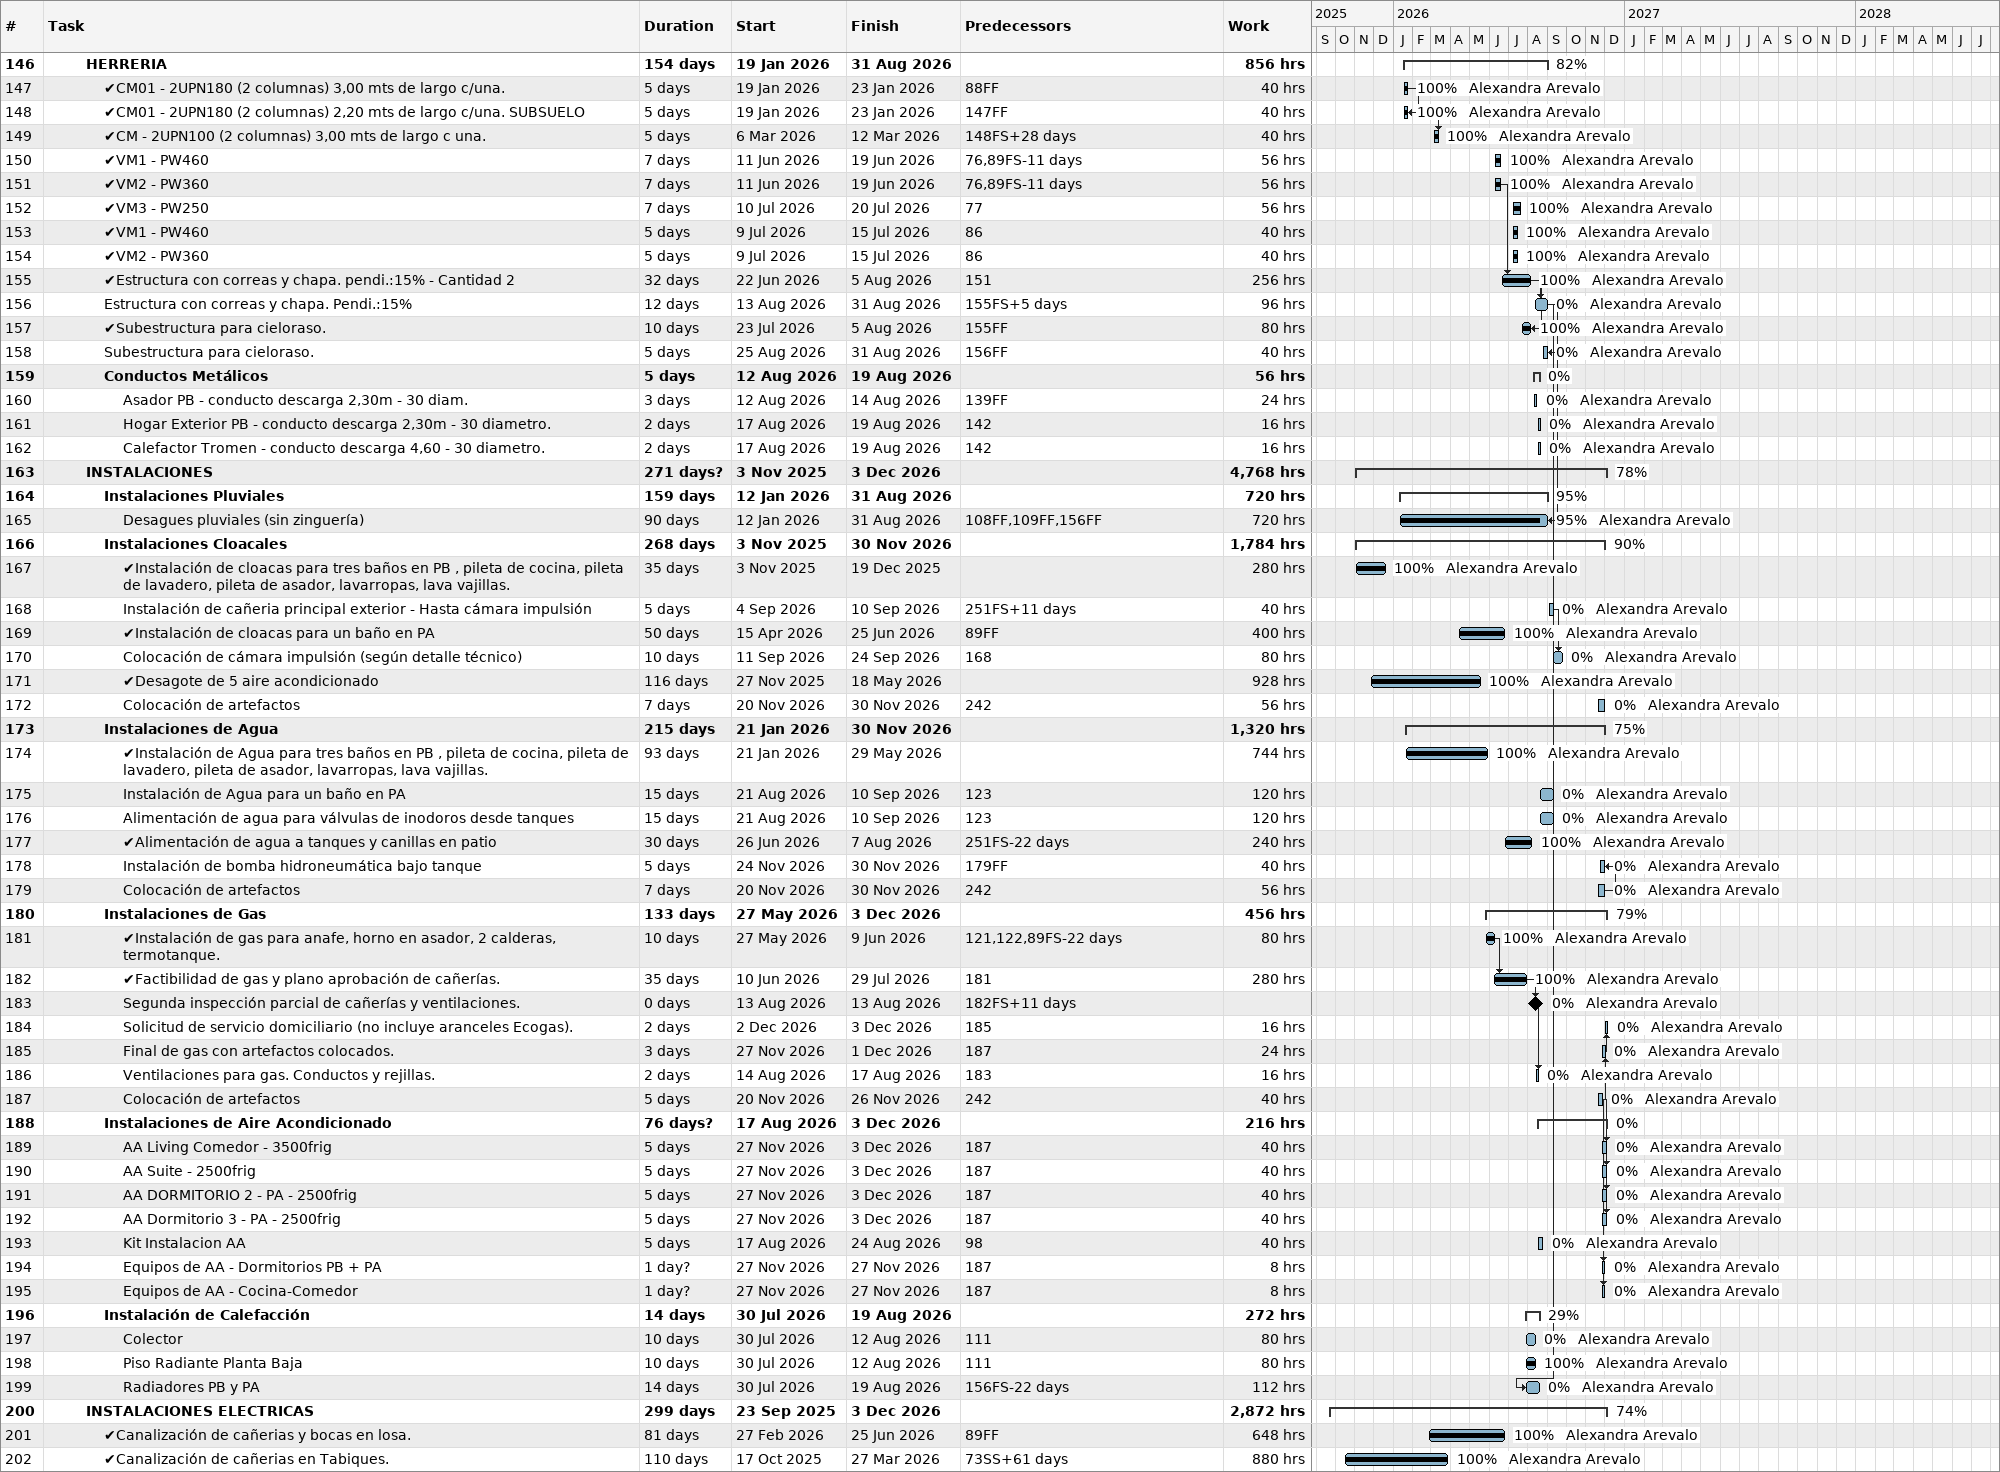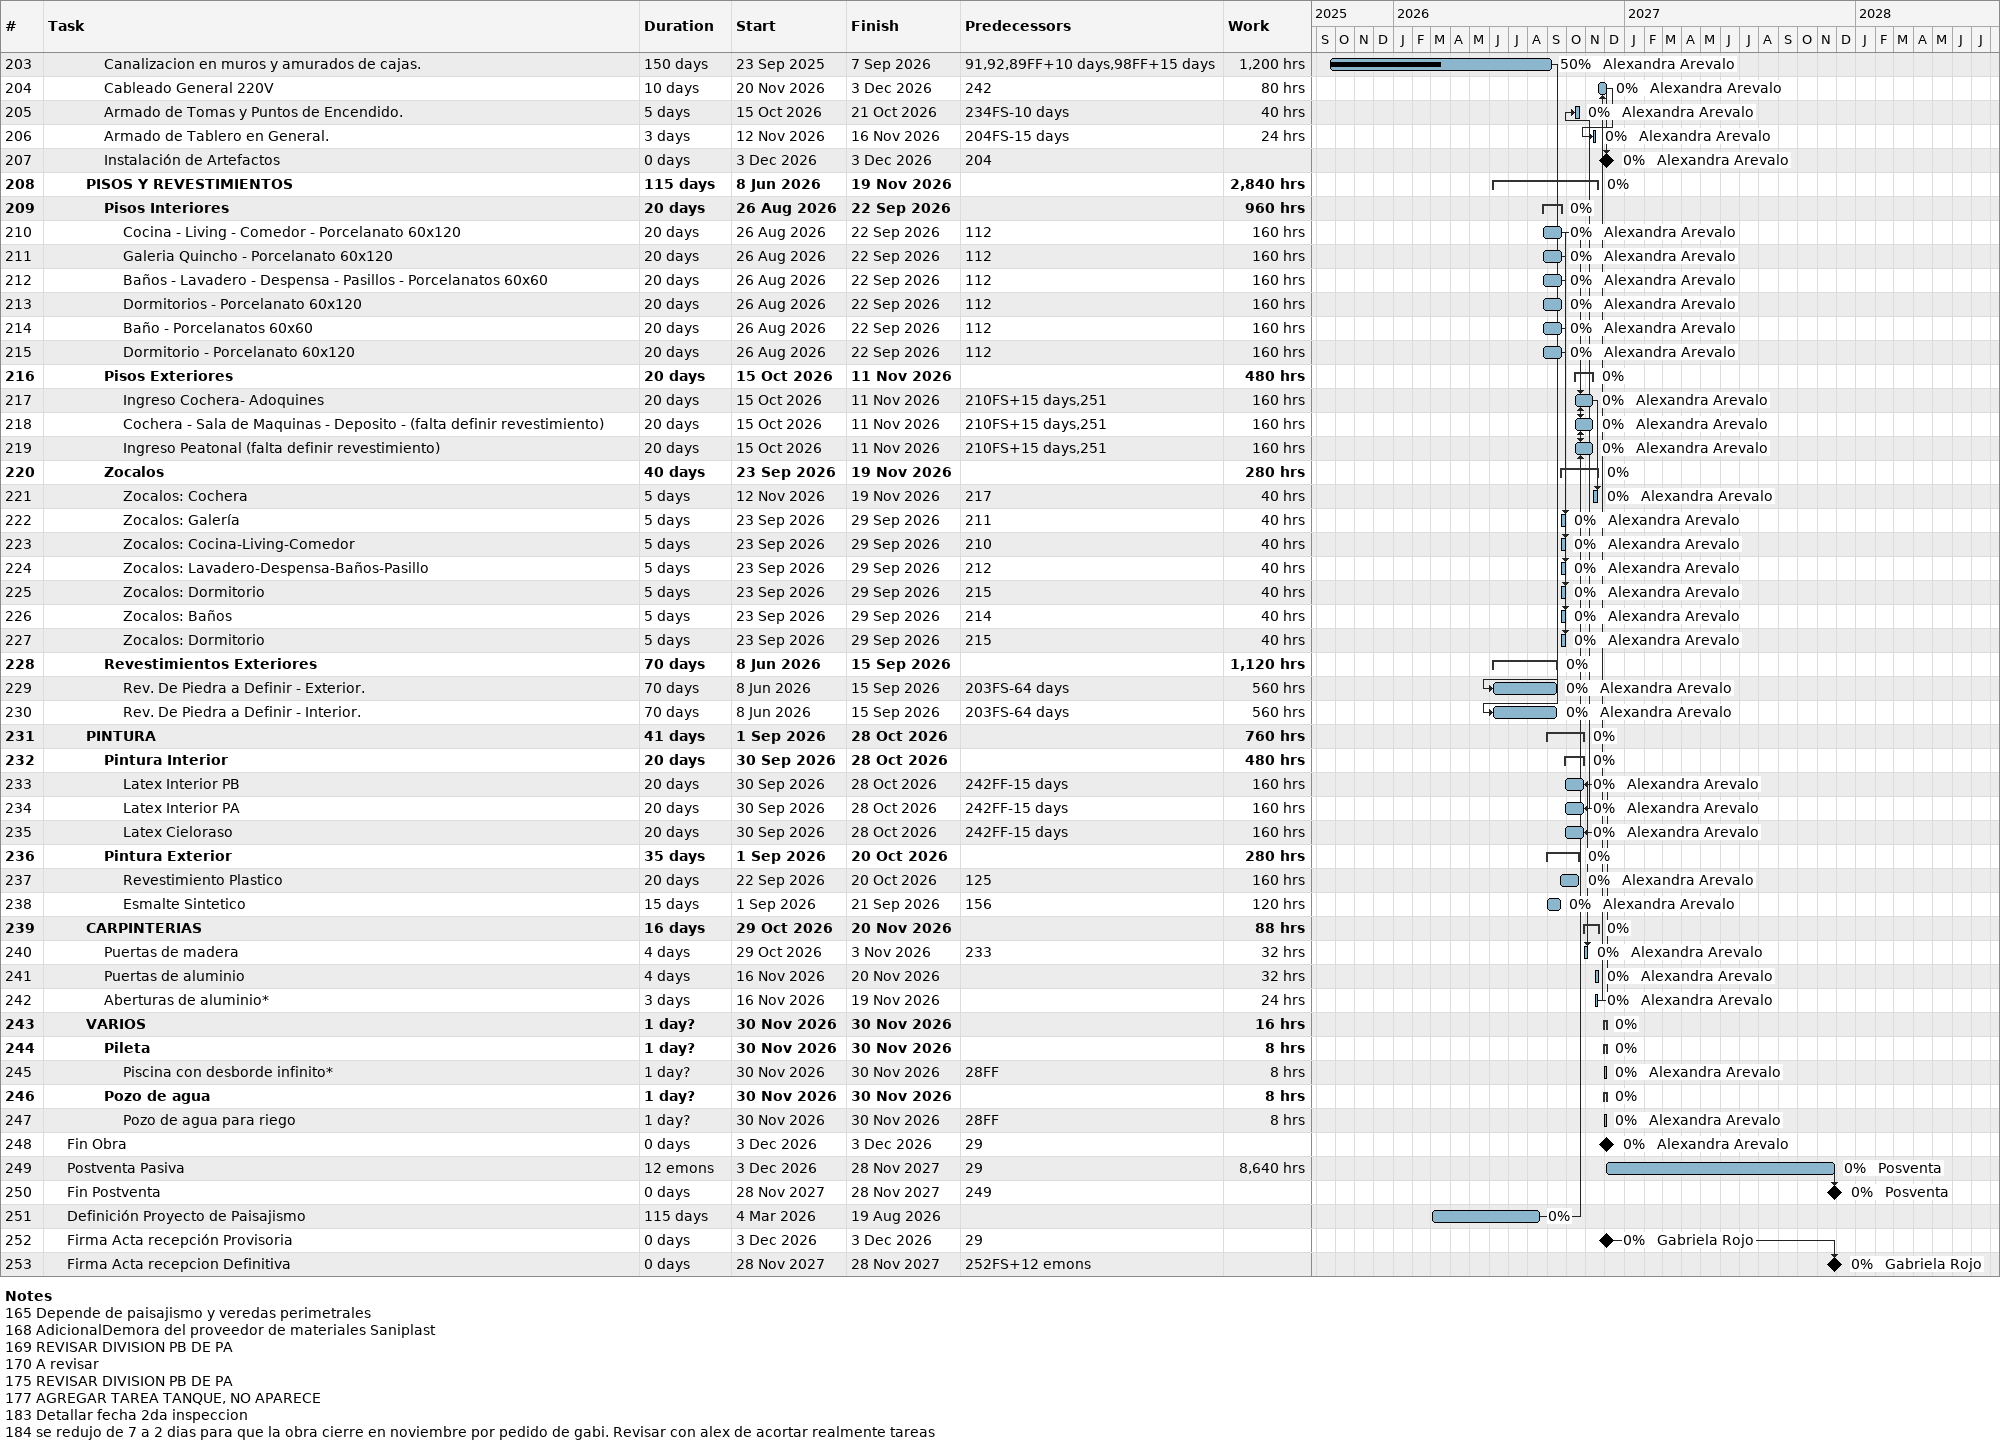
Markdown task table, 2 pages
| ID | Level | Task | Duration | Start | Finish | Predecessors | Resources | % complete | Work (h) |
|---|---|---|---|---|---|---|---|---|---|
| 146 | 3 | **HERRERIA** | 154d | 2026-01-19 | 2026-08-31 |  |  | 82 | 856 |
| 147 | 4 | ✔CM01 - 2UPN180 (2 columnas) 3,00 mts de largo c/una. | 5d | 2026-01-19 | 2026-01-23 | 88FF | Alexandra Arevalo | 100 | 40 |
| 148 | 4 | ✔CM01 - 2UPN180 (2 columnas) 2,20 mts de largo c/una. SUBSUELO | 5d | 2026-01-19 | 2026-01-23 | 147FF | Alexandra Arevalo | 100 | 40 |
| 149 | 4 | ✔CM - 2UPN100 (2 columnas) 3,00 mts de largo c una. | 5d | 2026-03-06 | 2026-03-12 | 148FS+28d | Alexandra Arevalo | 100 | 40 |
| 150 | 4 | ✔VM1 - PW460 | 7d | 2026-06-11 | 2026-06-19 | 76, 89FS-11d | Alexandra Arevalo | 100 | 56 |
| 151 | 4 | ✔VM2 - PW360 | 7d | 2026-06-11 | 2026-06-19 | 76, 89FS-11d | Alexandra Arevalo | 100 | 56 |
| 152 | 4 | ✔VM3 - PW250 | 7d | 2026-07-10 | 2026-07-20 | 77 | Alexandra Arevalo | 100 | 56 |
| 153 | 4 | ✔VM1 - PW460 | 5d | 2026-07-09 | 2026-07-15 | 86 | Alexandra Arevalo | 100 | 40 |
| 154 | 4 | ✔VM2 - PW360 | 5d | 2026-07-09 | 2026-07-15 | 86 | Alexandra Arevalo | 100 | 40 |
| 155 | 4 | ✔Estructura con correas y chapa. pendi.:15% - Cantidad 2 | 32d | 2026-06-22 | 2026-08-05 | 151 | Alexandra Arevalo | 100 | 256 |
| 156 | 4 | Estructura con correas y chapa. Pendi.:15% | 12d | 2026-08-13 | 2026-08-31 | 155FS+5d | Alexandra Arevalo | 0 | 96 |
| 157 | 4 | ✔Subestructura para cieloraso. | 10d | 2026-07-23 | 2026-08-05 | 155FF | Alexandra Arevalo | 100 | 80 |
| 158 | 4 | Subestructura para cieloraso. | 5d | 2026-08-25 | 2026-08-31 | 156FF | Alexandra Arevalo | 0 | 40 |
| 159 | 4 | **Conductos Metálicos** | 5d | 2026-08-12 | 2026-08-19 |  |  | 0 | 56 |
| 160 | 5 | Asador PB - conducto descarga 2,30m - 30 diam. | 3d | 2026-08-12 | 2026-08-14 | 139FF | Alexandra Arevalo | 0 | 24 |
| 161 | 5 | Hogar Exterior PB - conducto descarga 2,30m - 30 diametro. | 2d | 2026-08-17 | 2026-08-19 | 142 | Alexandra Arevalo | 0 | 16 |
| 162 | 5 | Calefactor Tromen - conducto descarga 4,60 - 30 diametro. | 2d | 2026-08-17 | 2026-08-19 | 142 | Alexandra Arevalo | 0 | 16 |
| 163 | 3 | **INSTALACIONES** | 271d? | 2025-11-03 | 2026-12-03 |  |  | 78 | 4768 |
| 164 | 4 | **Instalaciones Pluviales** | 159d | 2026-01-12 | 2026-08-31 |  |  | 95 | 720 |
| 165 | 5 | Desagues pluviales (sin zinguería) | 90d | 2026-01-12 | 2026-08-31 | 108FF, 109FF, 156FF | Alexandra Arevalo | 95 | 720 |
| 166 | 4 | **Instalaciones Cloacales** | 268d | 2025-11-03 | 2026-11-30 |  |  | 90 | 1784 |
| 167 | 5 | ✔Instalación de cloacas para tres baños en PB , pileta de cocina, pileta de lavadero, pileta de asador, lavarropas, lava vajillas. | 35d | 2025-11-03 | 2025-12-19 |  | Alexandra Arevalo | 100 | 280 |
| 168 | 5 | Instalación de cañeria principal exterior - Hasta cámara impulsión | 5d | 2026-09-04 | 2026-09-10 | 251FS+11d | Alexandra Arevalo | 0 | 40 |
| 169 | 5 | ✔Instalación de cloacas para un baño en PA | 50d | 2026-04-15 | 2026-06-25 | 89FF | Alexandra Arevalo | 100 | 400 |
| 170 | 5 | Colocación de cámara impulsión (según detalle técnico) | 10d | 2026-09-11 | 2026-09-24 | 168 | Alexandra Arevalo | 0 | 80 |
| 171 | 5 | ✔Desagote de 5 aire acondicionado | 116d | 2025-11-27 | 2026-05-18 |  | Alexandra Arevalo | 100 | 928 |
| 172 | 5 | Colocación de artefactos | 7d | 2026-11-20 | 2026-11-30 | 242 | Alexandra Arevalo | 0 | 56 |
| 173 | 4 | **Instalaciones de Agua** | 215d | 2026-01-21 | 2026-11-30 |  |  | 75 | 1320 |
| 174 | 5 | ✔Instalación de Agua para tres baños en PB , pileta de cocina, pileta de lavadero, pileta de asador, lavarropas, lava vajillas. | 93d | 2026-01-21 | 2026-05-29 |  | Alexandra Arevalo | 100 | 744 |
| 175 | 5 | Instalación de Agua para un baño en PA | 15d | 2026-08-21 | 2026-09-10 | 123 | Alexandra Arevalo | 0 | 120 |
| 176 | 5 | Alimentación de agua para válvulas de inodoros desde tanques | 15d | 2026-08-21 | 2026-09-10 | 123 | Alexandra Arevalo | 0 | 120 |
| 177 | 5 | ✔Alimentación de agua a tanques y canillas en patio | 30d | 2026-06-26 | 2026-08-07 | 251FS-22d | Alexandra Arevalo | 100 | 240 |
| 178 | 5 | Instalación de bomba hidroneumática bajo tanque | 5d | 2026-11-24 | 2026-11-30 | 179FF | Alexandra Arevalo | 0 | 40 |
| 179 | 5 | Colocación de artefactos | 7d | 2026-11-20 | 2026-11-30 | 242 | Alexandra Arevalo | 0 | 56 |
| 180 | 4 | **Instalaciones de Gas** | 133d | 2026-05-27 | 2026-12-03 |  |  | 79 | 456 |
| 181 | 5 | ✔Instalación de gas para anafe, horno en asador, 2 calderas, termotanque. | 10d | 2026-05-27 | 2026-06-09 | 121, 122, 89FS-22d | Alexandra Arevalo | 100 | 80 |
| 182 | 5 | ✔Factibilidad de gas y plano aprobación de cañerías. | 35d | 2026-06-10 | 2026-07-29 | 181 | Alexandra Arevalo | 100 | 280 |
| 183 | 5 | Segunda inspección parcial de cañerías y ventilaciones. | 0d | 2026-08-13 | 2026-08-13 | 182FS+11d | Alexandra Arevalo | 0 |  |
| 184 | 5 | Solicitud de servicio domiciliario (no incluye aranceles Ecogas). | 2d | 2026-12-02 | 2026-12-03 | 185 | Alexandra Arevalo | 0 | 16 |
| 185 | 5 | Final de gas con artefactos colocados. | 3d | 2026-11-27 | 2026-12-01 | 187 | Alexandra Arevalo | 0 | 24 |
| 186 | 5 | Ventilaciones para gas. Conductos y rejillas. | 2d | 2026-08-14 | 2026-08-17 | 183 | Alexandra Arevalo | 0 | 16 |
| 187 | 5 | Colocación de artefactos | 5d | 2026-11-20 | 2026-11-26 | 242 | Alexandra Arevalo | 0 | 40 |
| 188 | 4 | **Instalaciones de Aire Acondicionado** | 76d? | 2026-08-17 | 2026-12-03 |  |  | 0 | 216 |
| 189 | 5 | AA Living Comedor - 3500frig | 5d | 2026-11-27 | 2026-12-03 | 187 | Alexandra Arevalo | 0 | 40 |
| 190 | 5 | AA Suite - 2500frig | 5d | 2026-11-27 | 2026-12-03 | 187 | Alexandra Arevalo | 0 | 40 |
| 191 | 5 | AA DORMITORIO 2 - PA - 2500frig | 5d | 2026-11-27 | 2026-12-03 | 187 | Alexandra Arevalo | 0 | 40 |
| 192 | 5 | AA Dormitorio 3 - PA - 2500frig | 5d | 2026-11-27 | 2026-12-03 | 187 | Alexandra Arevalo | 0 | 40 |
| 193 | 5 | Kit Instalacion AA | 5d | 2026-08-17 | 2026-08-24 | 98 | Alexandra Arevalo | 0 | 40 |
| 194 | 5 | Equipos de AA - Dormitorios PB + PA | 1d? | 2026-11-27 | 2026-11-27 | 187 | Alexandra Arevalo | 0 | 8 |
| 195 | 5 | Equipos de AA - Cocina-Comedor | 1d? | 2026-11-27 | 2026-11-27 | 187 | Alexandra Arevalo | 0 | 8 |
| 196 | 4 | **Instalación de Calefacción** | 14d | 2026-07-30 | 2026-08-19 |  |  | 29 | 272 |
| 197 | 5 | Colector | 10d | 2026-07-30 | 2026-08-12 | 111 | Alexandra Arevalo | 0 | 80 |
| 198 | 5 | Piso Radiante Planta Baja | 10d | 2026-07-30 | 2026-08-12 | 111 | Alexandra Arevalo | 100 | 80 |
| 199 | 5 | Radiadores PB y PA | 14d | 2026-07-30 | 2026-08-19 | 156FS-22d | Alexandra Arevalo | 0 | 112 |
| 200 | 3 | **INSTALACIONES ELECTRICAS** | 299d | 2025-09-23 | 2026-12-03 |  |  | 74 | 2872 |
| 201 | 4 | ✔Canalización de cañerias y bocas en losa. | 81d | 2026-02-27 | 2026-06-25 | 89FF | Alexandra Arevalo | 100 | 648 |
| 202 | 4 | ✔Canalización de cañerias en Tabiques. | 110d | 2025-10-17 | 2026-03-27 | 73SS+61d | Alexandra Arevalo | 100 | 880 |
| 203 | 4 | Canalizacion en muros y amurados de cajas. | 150d | 2025-09-23 | 2026-09-07 | 91, 92, 89FF+10d, 98FF+15d | Alexandra Arevalo | 50 | 1200 |
| 204 | 4 | Cableado General 220V | 10d | 2026-11-20 | 2026-12-03 | 242 | Alexandra Arevalo | 0 | 80 |
| 205 | 4 | Armado de Tomas y Puntos de Encendido. | 5d | 2026-10-15 | 2026-10-21 | 234FS-10d | Alexandra Arevalo | 0 | 40 |
| 206 | 4 | Armado de Tablero en General. | 3d | 2026-11-12 | 2026-11-16 | 204FS-15d | Alexandra Arevalo | 0 | 24 |
| 207 | 4 | Instalación de Artefactos | 0d | 2026-12-03 | 2026-12-03 | 204 | Alexandra Arevalo | 0 |  |
| 208 | 3 | **PISOS Y REVESTIMIENTOS** | 115d | 2026-06-08 | 2026-11-19 |  |  | 0 | 2840 |
| 209 | 4 | **Pisos Interiores** | 20d | 2026-08-26 | 2026-09-22 |  |  | 0 | 960 |
| 210 | 5 | Cocina - Living - Comedor - Porcelanato 60x120 | 20d | 2026-08-26 | 2026-09-22 | 112 | Alexandra Arevalo | 0 | 160 |
| 211 | 5 | Galeria Quincho - Porcelanato 60x120 | 20d | 2026-08-26 | 2026-09-22 | 112 | Alexandra Arevalo | 0 | 160 |
| 212 | 5 | Baños - Lavadero - Despensa - Pasillos - Porcelanatos 60x60 | 20d | 2026-08-26 | 2026-09-22 | 112 | Alexandra Arevalo | 0 | 160 |
| 213 | 5 | Dormitorios - Porcelanato 60x120 | 20d | 2026-08-26 | 2026-09-22 | 112 | Alexandra Arevalo | 0 | 160 |
| 214 | 5 | Baño - Porcelanatos 60x60 | 20d | 2026-08-26 | 2026-09-22 | 112 | Alexandra Arevalo | 0 | 160 |
| 215 | 5 | Dormitorio - Porcelanato 60x120 | 20d | 2026-08-26 | 2026-09-22 | 112 | Alexandra Arevalo | 0 | 160 |
| 216 | 4 | **Pisos Exteriores** | 20d | 2026-10-15 | 2026-11-11 |  |  | 0 | 480 |
| 217 | 5 | Ingreso Cochera- Adoquines | 20d | 2026-10-15 | 2026-11-11 | 210FS+15d, 251 | Alexandra Arevalo | 0 | 160 |
| 218 | 5 | Cochera - Sala de Maquinas - Deposito - (falta definir revestimiento) | 20d | 2026-10-15 | 2026-11-11 | 210FS+15d, 251 | Alexandra Arevalo | 0 | 160 |
| 219 | 5 | Ingreso Peatonal (falta definir revestimiento) | 20d | 2026-10-15 | 2026-11-11 | 210FS+15d, 251 | Alexandra Arevalo | 0 | 160 |
| 220 | 4 | **Zocalos** | 40d | 2026-09-23 | 2026-11-19 |  |  | 0 | 280 |
| 221 | 5 | Zocalos: Cochera | 5d | 2026-11-12 | 2026-11-19 | 217 | Alexandra Arevalo | 0 | 40 |
| 222 | 5 | Zocalos: Galería | 5d | 2026-09-23 | 2026-09-29 | 211 | Alexandra Arevalo | 0 | 40 |
| 223 | 5 | Zocalos: Cocina-Living-Comedor | 5d | 2026-09-23 | 2026-09-29 | 210 | Alexandra Arevalo | 0 | 40 |
| 224 | 5 | Zocalos: Lavadero-Despensa-Baños-Pasillo | 5d | 2026-09-23 | 2026-09-29 | 212 | Alexandra Arevalo | 0 | 40 |
| 225 | 5 | Zocalos: Dormitorio | 5d | 2026-09-23 | 2026-09-29 | 215 | Alexandra Arevalo | 0 | 40 |
| 226 | 5 | Zocalos: Baños | 5d | 2026-09-23 | 2026-09-29 | 214 | Alexandra Arevalo | 0 | 40 |
| 227 | 5 | Zocalos: Dormitorio | 5d | 2026-09-23 | 2026-09-29 | 215 | Alexandra Arevalo | 0 | 40 |
| 228 | 4 | **Revestimientos Exteriores** | 70d | 2026-06-08 | 2026-09-15 |  |  | 0 | 1120 |
| 229 | 5 | Rev. De Piedra a Definir - Exterior. | 70d | 2026-06-08 | 2026-09-15 | 203FS-64d | Alexandra Arevalo | 0 | 560 |
| 230 | 5 | Rev. De Piedra a Definir - Interior. | 70d | 2026-06-08 | 2026-09-15 | 203FS-64d | Alexandra Arevalo | 0 | 560 |
| 231 | 3 | **PINTURA** | 41d | 2026-09-01 | 2026-10-28 |  |  | 0 | 760 |
| 232 | 4 | **Pintura Interior** | 20d | 2026-09-30 | 2026-10-28 |  |  | 0 | 480 |
| 233 | 5 | Latex Interior PB | 20d | 2026-09-30 | 2026-10-28 | 242FF-15d | Alexandra Arevalo | 0 | 160 |
| 234 | 5 | Latex Interior PA | 20d | 2026-09-30 | 2026-10-28 | 242FF-15d | Alexandra Arevalo | 0 | 160 |
| 235 | 5 | Latex Cieloraso | 20d | 2026-09-30 | 2026-10-28 | 242FF-15d | Alexandra Arevalo | 0 | 160 |
| 236 | 4 | **Pintura Exterior** | 35d | 2026-09-01 | 2026-10-20 |  |  | 0 | 280 |
| 237 | 5 | Revestimiento Plastico | 20d | 2026-09-22 | 2026-10-20 | 125 | Alexandra Arevalo | 0 | 160 |
| 238 | 5 | Esmalte Sintetico | 15d | 2026-09-01 | 2026-09-21 | 156 | Alexandra Arevalo | 0 | 120 |
| 239 | 3 | **CARPINTERIAS** | 16d | 2026-10-29 | 2026-11-20 |  |  | 0 | 88 |
| 240 | 4 | Puertas de madera | 4d | 2026-10-29 | 2026-11-03 | 233 | Alexandra Arevalo | 0 | 32 |
| 241 | 4 | Puertas de aluminio | 4d | 2026-11-16 | 2026-11-20 |  | Alexandra Arevalo | 0 | 32 |
| 242 | 4 | Aberturas de aluminio* | 3d | 2026-11-16 | 2026-11-19 |  | Alexandra Arevalo | 0 | 24 |
| 243 | 3 | **VARIOS** | 1d? | 2026-11-30 | 2026-11-30 |  |  | 0 | 16 |
| 244 | 4 | **Pileta** | 1d? | 2026-11-30 | 2026-11-30 |  |  | 0 | 8 |
| 245 | 5 | Piscina con desborde infinito* | 1d? | 2026-11-30 | 2026-11-30 | 28FF | Alexandra Arevalo | 0 | 8 |
| 246 | 4 | **Pozo de agua** | 1d? | 2026-11-30 | 2026-11-30 |  |  | 0 | 8 |
| 247 | 5 | Pozo de agua para riego | 1d? | 2026-11-30 | 2026-11-30 | 28FF | Alexandra Arevalo | 0 | 8 |
| 248 | 2 | Fin Obra | 0d | 2026-12-03 | 2026-12-03 | 29 | Alexandra Arevalo | 0 |  |
| 249 | 2 | Postventa Pasiva | 12emo | 2026-12-03 | 2027-11-28 | 29 | Posventa | 0 | 8640 |
| 250 | 2 | Fin Postventa | 0d | 2027-11-28 | 2027-11-28 | 249 | Posventa | 0 |  |
| 251 | 2 | Definición Proyecto de Paisajismo | 115d | 2026-03-04 | 2026-08-19 |  |  | 0 |  |
| 252 | 2 | Firma Acta recepción Provisoria | 0d | 2026-12-03 | 2026-12-03 | 29 | Gabriela Rojo | 0 |  |
| 253 | 2 | Firma Acta recepcion Definitiva | 0d | 2027-11-28 | 2027-11-28 | 252FS+12emo | Gabriela Rojo | 0 |  |

Notes
- 165: Depende de paisajismo y veredas perimetrales
- 168: AdicionalDemora del proveedor de materiales Saniplast
- 169: REVISAR DIVISION PB DE PA
- 170: A revisar
- 175: REVISAR DIVISION PB DE PA
- 177: AGREGAR TAREA TANQUE, NO APARECE
- 183: Detallar fecha 2da inspeccion
- 184: se redujo de 7 a 2 dias para que la obra cierre en noviembre por pedido de gabi. Revisar con alex de acortar realmente tareas
